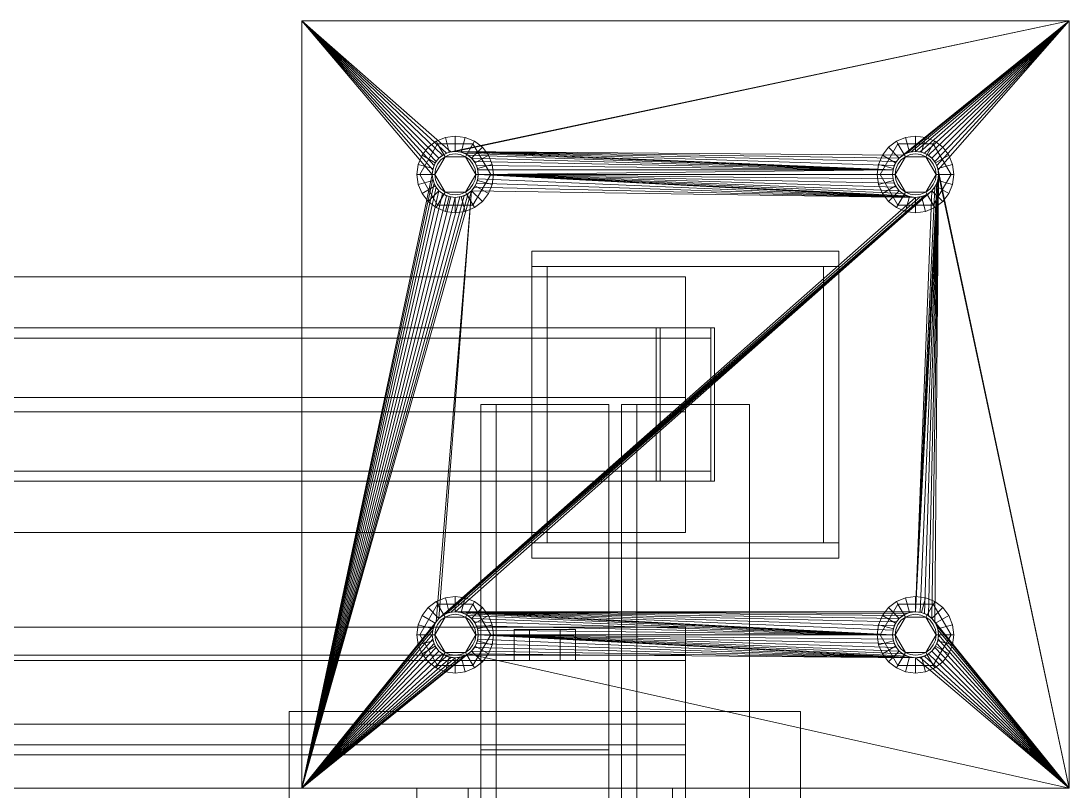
# Model space of a CAD drawing. Header units: millimetres. Extents: x -1970 to 34302, y -65268 to 6837.
# Drawn here: x 16509.7 to 16919.5, y -17401.1 to -17100 of the extents above; entities that cross this region are included whole.
import ezdxf

# ---------------------------------------------------------------- set-up
doc = ezdxf.new("R2010")
doc.units = ezdxf.units.MM
doc.layers.add('superior_mezcladora', color=7, linetype='Continuous', lineweight=0)

msp = doc.modelspace()

# ---------------------------------------------------------------- linework, layer by layer
at = {"layer": 'superior_mezcladora'}
for p, q in [((16619.529, -17400), (16619.529, -17100)), ((16619.529, -17100), (16670.529, -17160)), ((16619.529, -17100), (16670.702, -17158.244)), ((16619.529, -17100), (16671.214, -17156.556)), ((16619.529, -17100), (16672.045, -17155)), ((16619.529, -17100), (16673.165, -17153.636)), ((16619.529, -17100), (16674.528, -17152.517)), ((16619.529, -17100), (16676.084, -17151.685)), ((16619.529, -17100), (16677.773, -17151.173)), ((16619.529, -17100), (16919.529, -17100)), ((16919.529, -17100), (16677.773, -17151.173)), ((16919.529, -17100), (16679.529, -17151)), ((16919.529, -17100), (16854.528, -17152.517)), ((16919.529, -17100), (16856.084, -17151.685)), ((16919.529, -17100), (16857.773, -17151.173)), ((16919.529, -17100), (16859.529, -17151)), ((16919.529, -17100), (16861.284, -17151.173)), ((16919.529, -17100), (16862.973, -17151.685)), ((16919.529, -17100), (16864.529, -17152.517)), ((16919.529, -17100), (16865.893, -17153.636)), ((16919.529, -17100), (16867.012, -17155)), ((16919.529, -17100), (16867.843, -17156.556)), ((16919.529, -17100), (16868.356, -17158.244)), ((16919.529, -17100), (16919.529, -17400)), ((16675.646, -17145.511), (16672.029, -17147.01)), ((16679.529, -17145), (16675.646, -17145.511)), ((16677.199, -17151.307), (16675.646, -17145.511)), ((16683.411, -17145.511), (16679.529, -17145)), ((16679.529, -17151), (16679.529, -17145)), ((16681.858, -17151.307), (16683.411, -17145.511)), ((16687.029, -17147.01), (16683.411, -17145.511)), ((16855.646, -17145.511), (16852.029, -17147.01)), ((16859.529, -17145), (16855.646, -17145.511)), ((16857.199, -17151.307), (16855.646, -17145.511)), ((16863.411, -17145.511), (16859.529, -17145)), ((16859.529, -17151), (16859.529, -17145)), ((16861.858, -17151.307), (16863.411, -17145.511)), ((16867.029, -17147.01), (16863.411, -17145.511)), ((16672.604, -17148.006), (16665.679, -17160)), ((16668.922, -17149.393), (16666.538, -17152.5)), ((16672.029, -17147.01), (16668.922, -17149.393)), ((16673.165, -17153.636), (16668.922, -17149.393)), ((16675.029, -17152.206), (16672.029, -17147.01)), ((16686.454, -17148.006), (16672.604, -17148.006)), ((16675.529, -17153.072), (16672.604, -17148.006)), ((16677.199, -17151.307), (16679.529, -17151)), ((16679.529, -17151), (16677.773, -17151.173)), ((16681.284, -17151.173), (16679.529, -17151)), ((16679.529, -17151), (16850.702, -17158.244)), ((16679.529, -17151), (16851.214, -17156.556)), ((16679.529, -17151), (16852.045, -17155)), ((16679.529, -17151), (16853.165, -17153.636)), ((16679.529, -17151), (16854.528, -17152.517)), ((16679.529, -17151), (16681.858, -17151.307)), ((16683.529, -17153.072), (16686.454, -17148.006)), ((16684.029, -17152.206), (16687.029, -17147.01)), ((16685.893, -17153.636), (16690.135, -17149.393)), ((16693.379, -17160), (16686.454, -17148.006)), ((16690.135, -17149.393), (16687.029, -17147.01)), ((16692.519, -17152.5), (16690.135, -17149.393)), ((16852.604, -17148.006), (16845.679, -17160)), ((16848.922, -17149.393), (16846.538, -17152.5)), ((16852.029, -17147.01), (16848.922, -17149.393)), ((16853.165, -17153.636), (16848.922, -17149.393)), ((16855.029, -17152.206), (16852.029, -17147.01)), ((16866.454, -17148.006), (16852.604, -17148.006)), ((16855.529, -17153.072), (16852.604, -17148.006)), ((16857.199, -17151.307), (16859.529, -17151)), ((16859.529, -17151), (16857.773, -17151.173)), ((16861.284, -17151.173), (16859.529, -17151)), ((16859.529, -17151), (16861.858, -17151.307)), ((16863.529, -17153.072), (16866.454, -17148.006)), ((16864.029, -17152.206), (16867.029, -17147.01)), ((16865.893, -17153.636), (16870.135, -17149.393)), ((16873.379, -17160), (16866.454, -17148.006)), ((16870.135, -17149.393), (16867.029, -17147.01)), ((16872.519, -17152.5), (16870.135, -17149.393)), ((16666.538, -17152.5), (16665.04, -17156.118)), ((16671.734, -17155.5), (16666.538, -17152.5)), ((16672.045, -17155), (16671.214, -17156.556)), ((16671.529, -17160), (16675.529, -17153.072)), ((16671.734, -17155.5), (16673.165, -17153.636)), ((16673.165, -17153.636), (16672.045, -17155)), ((16672.6, -17156), (16673.872, -17154.343)), ((16673.165, -17153.636), (16675.029, -17152.206)), ((16674.528, -17152.517), (16673.165, -17153.636)), ((16673.872, -17154.343), (16675.529, -17153.072)), ((16676.084, -17151.685), (16674.528, -17152.517)), ((16675.029, -17152.206), (16677.199, -17151.307)), ((16675.529, -17153.072), (16677.458, -17152.273)), ((16675.529, -17153.072), (16683.529, -17153.072)), ((16677.773, -17151.173), (16676.084, -17151.685)), ((16677.458, -17152.273), (16679.529, -17152)), ((16679.529, -17152), (16681.599, -17152.273)), ((16682.973, -17151.685), (16681.284, -17151.173)), ((16681.284, -17151.173), (16850.702, -17158.244)), ((16681.599, -17152.273), (16683.529, -17153.072)), ((16681.858, -17151.307), (16684.029, -17152.206)), ((16684.529, -17152.517), (16682.973, -17151.685)), ((16682.973, -17151.685), (16850.702, -17158.244)), ((16683.529, -17153.072), (16685.185, -17154.343)), ((16683.529, -17153.072), (16687.529, -17160)), ((16684.029, -17152.206), (16685.893, -17153.636)), ((16685.893, -17153.636), (16684.529, -17152.517)), ((16684.529, -17152.517), (16850.702, -17158.244)), ((16685.185, -17154.343), (16686.457, -17156)), ((16687.012, -17155), (16685.893, -17153.636)), ((16685.893, -17153.636), (16850.702, -17158.244)), ((16685.893, -17153.636), (16687.323, -17155.5)), ((16687.843, -17156.556), (16687.012, -17155)), ((16687.012, -17155), (16850.702, -17158.244)), ((16687.323, -17155.5), (16692.519, -17152.5)), ((16694.017, -17156.118), (16692.519, -17152.5)), ((16846.538, -17152.5), (16845.04, -17156.118)), ((16851.734, -17155.5), (16846.538, -17152.5)), ((16852.045, -17155), (16851.214, -17156.556)), ((16851.529, -17160), (16855.529, -17153.072)), ((16851.734, -17155.5), (16853.165, -17153.636)), ((16853.165, -17153.636), (16852.045, -17155)), ((16852.6, -17156), (16853.872, -17154.343)), ((16853.165, -17153.636), (16855.029, -17152.206)), ((16854.528, -17152.517), (16853.165, -17153.636)), ((16853.872, -17154.343), (16855.529, -17153.072)), ((16856.084, -17151.685), (16854.528, -17152.517)), ((16855.029, -17152.206), (16857.199, -17151.307)), ((16855.529, -17153.072), (16857.458, -17152.273)), ((16855.529, -17153.072), (16863.529, -17153.072)), ((16857.773, -17151.173), (16856.084, -17151.685)), ((16857.458, -17152.273), (16859.529, -17152)), ((16859.529, -17152), (16861.599, -17152.273)), ((16862.973, -17151.685), (16861.284, -17151.173)), ((16861.599, -17152.273), (16863.529, -17153.072)), ((16861.858, -17151.307), (16864.029, -17152.206)), ((16864.529, -17152.517), (16862.973, -17151.685)), ((16863.529, -17153.072), (16865.185, -17154.343)), ((16863.529, -17153.072), (16867.529, -17160)), ((16864.029, -17152.206), (16865.893, -17153.636)), ((16865.893, -17153.636), (16864.529, -17152.517)), ((16865.185, -17154.343), (16866.457, -17156)), ((16867.012, -17155), (16865.893, -17153.636)), ((16865.893, -17153.636), (16867.323, -17155.5)), ((16867.843, -17156.556), (16867.012, -17155)), ((16867.323, -17155.5), (16872.519, -17152.5)), ((16874.017, -17156.118), (16872.519, -17152.5)), ((16665.04, -17156.118), (16664.529, -17160)), ((16670.835, -17157.671), (16665.04, -17156.118)), ((16670.529, -17160), (16670.835, -17157.671)), ((16670.702, -17158.244), (16670.529, -17160)), ((16671.214, -17156.556), (16670.702, -17158.244)), ((16670.835, -17157.671), (16671.734, -17155.5)), ((16671.529, -17160), (16671.801, -17157.929)), ((16671.801, -17157.929), (16672.6, -17156)), ((16686.457, -17156), (16687.256, -17157.929)), ((16687.256, -17157.929), (16687.529, -17160)), ((16687.323, -17155.5), (16688.222, -17157.671)), ((16688.356, -17158.244), (16687.843, -17156.556)), ((16687.843, -17156.556), (16850.702, -17158.244)), ((16688.222, -17157.671), (16694.017, -17156.118)), ((16688.222, -17157.671), (16688.529, -17160)), ((16688.529, -17160), (16688.356, -17158.244)), ((16688.356, -17158.244), (16850.702, -17158.244)), ((16688.529, -17160), (16850.702, -17158.244)), ((16694.529, -17160), (16694.017, -17156.118)), ((16845.04, -17156.118), (16844.529, -17160)), ((16850.835, -17157.671), (16845.04, -17156.118)), ((16850.529, -17160), (16850.835, -17157.671)), ((16850.702, -17158.244), (16850.529, -17160)), ((16851.214, -17156.556), (16850.702, -17158.244)), ((16850.835, -17157.671), (16851.734, -17155.5)), ((16851.529, -17160), (16851.801, -17157.929)), ((16851.801, -17157.929), (16852.6, -17156)), ((16866.457, -17156), (16867.256, -17157.929)), ((16867.256, -17157.929), (16867.529, -17160)), ((16867.323, -17155.5), (16868.222, -17157.671)), ((16868.356, -17158.244), (16867.843, -17156.556)), ((16868.222, -17157.671), (16874.017, -17156.118)), ((16868.222, -17157.671), (16868.529, -17160)), ((16919.529, -17400), (16868.356, -17158.244)), ((16868.529, -17160), (16868.356, -17158.244)), ((16874.529, -17160), (16874.017, -17156.118)), ((16619.529, -17400), (16670.529, -17160)), ((16670.702, -17161.756), (16619.529, -17400)), ((16670.529, -17160), (16664.529, -17160)), ((16664.529, -17160), (16665.04, -17163.882)), ((16670.835, -17162.329), (16665.04, -17163.882)), ((16671.529, -17160), (16665.679, -17160)), ((16665.679, -17160), (16672.604, -17171.994)), ((16670.529, -17160), (16670.702, -17161.756)), ((16670.835, -17162.329), (16670.529, -17160)), ((16670.702, -17161.756), (16671.214, -17163.444)), ((16671.734, -17164.5), (16670.835, -17162.329)), ((16671.801, -17162.071), (16671.529, -17160)), ((16675.529, -17166.928), (16671.529, -17160)), ((16672.6, -17164), (16671.801, -17162.071)), ((16687.529, -17160), (16683.529, -17166.928)), ((16686.454, -17171.994), (16693.379, -17160)), ((16687.256, -17162.071), (16686.457, -17164)), ((16687.529, -17160), (16687.256, -17162.071)), ((16688.222, -17162.329), (16687.323, -17164.5)), ((16693.379, -17160), (16687.529, -17160)), ((16687.843, -17163.444), (16688.356, -17161.756)), ((16688.529, -17160), (16688.222, -17162.329)), ((16688.222, -17162.329), (16694.017, -17163.882)), ((16688.356, -17161.756), (16688.529, -17160)), ((16859.529, -17169), (16688.356, -17161.756)), ((16850.529, -17160), (16688.529, -17160)), ((16850.702, -17161.756), (16688.529, -17160)), ((16851.214, -17163.444), (16688.529, -17160)), ((16852.045, -17165), (16688.529, -17160)), ((16853.165, -17166.364), (16688.529, -17160)), ((16854.528, -17167.483), (16688.529, -17160)), ((16856.084, -17168.315), (16688.529, -17160)), ((16857.773, -17168.827), (16688.529, -17160)), ((16859.529, -17169), (16688.529, -17160)), ((16694.529, -17160), (16688.529, -17160)), ((16694.017, -17163.882), (16694.529, -17160)), ((16850.529, -17160), (16844.529, -17160)), ((16844.529, -17160), (16845.04, -17163.882)), ((16850.835, -17162.329), (16845.04, -17163.882)), ((16851.529, -17160), (16845.679, -17160)), ((16845.679, -17160), (16852.604, -17171.994)), ((16850.529, -17160), (16850.702, -17161.756)), ((16850.835, -17162.329), (16850.529, -17160)), ((16850.702, -17161.756), (16851.214, -17163.444)), ((16851.734, -17164.5), (16850.835, -17162.329)), ((16851.801, -17162.071), (16851.529, -17160)), ((16855.529, -17166.928), (16851.529, -17160)), ((16852.6, -17164), (16851.801, -17162.071)), ((16868.529, -17160), (16859.529, -17331)), ((16868.356, -17161.756), (16859.529, -17331)), ((16868.529, -17160), (16861.284, -17331.173)), ((16862.973, -17331.685), (16868.529, -17160)), ((16867.529, -17160), (16863.529, -17166.928)), ((16864.529, -17332.517), (16868.529, -17160)), ((16865.893, -17333.636), (16868.529, -17160)), ((16866.454, -17171.994), (16873.379, -17160)), ((16867.256, -17162.071), (16866.457, -17164)), ((16867.012, -17335), (16868.529, -17160)), ((16867.529, -17160), (16867.256, -17162.071)), ((16868.222, -17162.329), (16867.323, -17164.5)), ((16873.379, -17160), (16867.529, -17160)), ((16867.843, -17163.444), (16868.356, -17161.756)), ((16868.529, -17160), (16868.222, -17162.329)), ((16868.222, -17162.329), (16874.017, -17163.882)), ((16868.356, -17161.756), (16868.529, -17160)), ((16919.529, -17400), (16868.529, -17160)), ((16874.529, -17160), (16868.529, -17160)), ((16874.017, -17163.882), (16874.529, -17160)), ((16671.214, -17163.444), (16619.529, -17400)), ((16672.045, -17165), (16619.529, -17400)), ((16673.165, -17166.364), (16619.529, -17400)), ((16685.893, -17166.364), (16619.529, -17400)), ((16665.04, -17163.882), (16666.538, -17167.5)), ((16671.734, -17164.5), (16666.538, -17167.5)), ((16673.165, -17166.364), (16668.922, -17170.607)), ((16671.214, -17163.444), (16672.045, -17165)), ((16673.165, -17166.364), (16671.734, -17164.5)), ((16672.045, -17165), (16673.165, -17166.364)), ((16685.893, -17166.364), (16672.045, -17335)), ((16673.872, -17165.657), (16672.6, -17164)), ((16675.529, -17166.928), (16672.604, -17171.994)), ((16673.165, -17166.364), (16674.528, -17167.483)), ((16685.893, -17166.364), (16673.165, -17333.636)), ((16865.893, -17166.364), (16673.165, -17333.636)), ((16675.029, -17167.794), (16673.165, -17166.364)), ((16675.529, -17166.928), (16673.872, -17165.657)), ((16865.893, -17166.364), (16674.528, -17332.517)), ((16677.458, -17167.727), (16675.529, -17166.928)), ((16683.529, -17166.928), (16675.529, -17166.928)), ((16865.893, -17166.364), (16676.084, -17331.685)), ((16865.893, -17166.364), (16677.773, -17331.173)), ((16865.893, -17166.364), (16679.529, -17331)), ((16683.529, -17166.928), (16681.599, -17167.727)), ((16685.185, -17165.657), (16683.529, -17166.928)), ((16683.529, -17166.928), (16686.454, -17171.994)), ((16685.893, -17166.364), (16684.029, -17167.794)), ((16684.529, -17167.483), (16685.893, -17166.364)), ((16686.457, -17164), (16685.185, -17165.657)), ((16687.323, -17164.5), (16685.893, -17166.364)), ((16685.893, -17166.364), (16687.012, -17165)), ((16859.529, -17169), (16685.893, -17166.364)), ((16685.893, -17166.364), (16690.135, -17170.607)), ((16687.012, -17165), (16687.843, -17163.444)), ((16859.529, -17169), (16687.012, -17165)), ((16687.323, -17164.5), (16692.519, -17167.5)), ((16859.529, -17169), (16687.843, -17163.444)), ((16692.519, -17167.5), (16694.017, -17163.882)), ((16845.04, -17163.882), (16846.538, -17167.5)), ((16851.734, -17164.5), (16846.538, -17167.5)), ((16853.165, -17166.364), (16848.922, -17170.607)), ((16851.214, -17163.444), (16852.045, -17165)), ((16853.165, -17166.364), (16851.734, -17164.5)), ((16852.045, -17165), (16853.165, -17166.364)), ((16853.872, -17165.657), (16852.6, -17164)), ((16855.529, -17166.928), (16852.604, -17171.994)), ((16853.165, -17166.364), (16854.528, -17167.483)), ((16855.029, -17167.794), (16853.165, -17166.364)), ((16855.529, -17166.928), (16853.872, -17165.657)), ((16857.458, -17167.727), (16855.529, -17166.928)), ((16863.529, -17166.928), (16855.529, -17166.928)), ((16867.843, -17163.444), (16859.529, -17331)), ((16867.012, -17165), (16859.529, -17331)), ((16865.893, -17166.364), (16859.529, -17331)), ((16863.529, -17166.928), (16861.599, -17167.727)), ((16865.185, -17165.657), (16863.529, -17166.928)), ((16863.529, -17166.928), (16866.454, -17171.994)), ((16865.893, -17166.364), (16864.029, -17167.794)), ((16864.529, -17167.483), (16865.893, -17166.364)), ((16866.457, -17164), (16865.185, -17165.657)), ((16867.323, -17164.5), (16865.893, -17166.364)), ((16865.893, -17166.364), (16867.012, -17165)), ((16865.893, -17166.364), (16870.135, -17170.607)), ((16867.012, -17165), (16867.843, -17163.444)), ((16867.323, -17164.5), (16872.519, -17167.5)), ((16872.519, -17167.5), (16874.017, -17163.882)), ((16674.528, -17167.483), (16619.529, -17400)), ((16684.529, -17167.483), (16619.529, -17400)), ((16676.084, -17168.315), (16619.529, -17400)), ((16682.973, -17168.315), (16619.529, -17400)), ((16677.773, -17168.827), (16619.529, -17400)), ((16681.284, -17168.827), (16619.529, -17400)), ((16679.529, -17169), (16619.529, -17400)), ((16666.538, -17167.5), (16668.922, -17170.607)), ((16668.922, -17170.607), (16672.029, -17172.99)), ((16675.029, -17167.794), (16672.029, -17172.99)), ((16864.529, -17167.483), (16673.165, -17333.636)), ((16862.973, -17168.315), (16673.165, -17333.636)), ((16861.284, -17168.827), (16673.165, -17333.636)), ((16859.529, -17169), (16673.165, -17333.636)), ((16674.528, -17167.483), (16676.084, -17168.315)), ((16677.199, -17168.693), (16675.029, -17167.794)), ((16677.199, -17168.693), (16675.646, -17174.489)), ((16676.084, -17168.315), (16677.773, -17168.827)), ((16679.529, -17169), (16677.199, -17168.693)), ((16679.529, -17168), (16677.458, -17167.727)), ((16677.773, -17168.827), (16679.529, -17169)), ((16681.599, -17167.727), (16679.529, -17168)), ((16681.858, -17168.693), (16679.529, -17169)), ((16679.529, -17169), (16681.284, -17168.827)), ((16679.529, -17169), (16679.529, -17175)), ((16681.284, -17168.827), (16682.973, -17168.315)), ((16684.029, -17167.794), (16681.858, -17168.693)), ((16681.858, -17168.693), (16683.411, -17174.489)), ((16682.973, -17168.315), (16684.529, -17167.483)), ((16684.029, -17167.794), (16687.029, -17172.99)), ((16687.029, -17172.99), (16690.135, -17170.607)), ((16690.135, -17170.607), (16692.519, -17167.5)), ((16846.538, -17167.5), (16848.922, -17170.607)), ((16848.922, -17170.607), (16852.029, -17172.99)), ((16855.029, -17167.794), (16852.029, -17172.99)), ((16854.528, -17167.483), (16856.084, -17168.315)), ((16857.199, -17168.693), (16855.029, -17167.794)), ((16857.199, -17168.693), (16855.646, -17174.489)), ((16856.084, -17168.315), (16857.773, -17168.827)), ((16859.529, -17169), (16857.199, -17168.693)), ((16859.529, -17168), (16857.458, -17167.727)), ((16857.773, -17168.827), (16859.529, -17169)), ((16861.599, -17167.727), (16859.529, -17168)), ((16861.858, -17168.693), (16859.529, -17169)), ((16859.529, -17169), (16861.284, -17168.827)), ((16859.529, -17169), (16859.529, -17175)), ((16861.284, -17168.827), (16862.973, -17168.315)), ((16864.029, -17167.794), (16861.858, -17168.693)), ((16861.858, -17168.693), (16863.411, -17174.489)), ((16862.973, -17168.315), (16864.529, -17167.483)), ((16864.029, -17167.794), (16867.029, -17172.99)), ((16867.029, -17172.99), (16870.135, -17170.607)), ((16870.135, -17170.607), (16872.519, -17167.5)), ((16672.029, -17172.99), (16675.646, -17174.489)), ((16672.604, -17171.994), (16686.454, -17171.994)), ((16675.646, -17174.489), (16679.529, -17175)), ((16679.529, -17175), (16683.411, -17174.489)), ((16683.411, -17174.489), (16687.029, -17172.99)), ((16852.029, -17172.99), (16855.646, -17174.489)), ((16852.604, -17171.994), (16866.454, -17171.994)), ((16855.646, -17174.489), (16859.529, -17175)), ((16859.529, -17175), (16863.411, -17174.489)), ((16863.411, -17174.489), (16867.029, -17172.99)), ((16709.529, -17196), (16709.529, -17190)), ((16709.529, -17190), (16829.529, -17190)), ((16829.529, -17190), (16829.529, -17196)), ((16829.529, -17196), (16709.529, -17196)), ((16709.529, -17304), (16709.529, -17196)), ((16709.529, -17196), (16715.529, -17196)), ((16715.529, -17196), (16715.529, -17304)), ((16823.529, -17304), (16823.529, -17196)), ((16823.529, -17196), (16829.529, -17196)), ((16829.529, -17196), (16829.529, -17304)), ((10569.529, -17200), (16769.529, -17200)), ((16769.529, -17200), (16769.529, -17300)), ((16758.117, -17220), (14691.451, -17220)), ((14692.972, -17220), (16759.639, -17220)), ((16779.418, -17220), (14712.752, -17220)), ((14714.273, -17220), (16780.94, -17220)), ((16758.117, -17280), (16758.117, -17220)), ((16758.117, -17220), (16759.639, -17220)), ((16759.639, -17220), (16759.639, -17280)), ((16759.639, -17224), (16759.639, -17220)), ((16759.639, -17220), (16779.418, -17220)), ((16779.418, -17280), (16779.418, -17220)), ((16779.418, -17220), (16780.94, -17220)), ((16779.418, -17220), (16779.418, -17224)), ((16780.94, -17220), (16780.94, -17280)), ((14692.972, -17224), (16759.639, -17224)), ((16779.418, -17224), (14712.752, -17224)), ((16779.418, -17224), (16759.639, -17224)), ((10569.529, -17247.2), (16769.529, -17247.2)), ((16769.529, -17247.2), (16769.529, -17252.8)), ((16769.529, -17252.8), (10569.529, -17252.8)), ((16739.529, -17250), (16689.529, -17250)), ((16689.529, -17250), (16689.529, -17600)), ((16695.529, -17250), (16689.529, -17250)), ((16695.529, -17600), (16695.529, -17250)), ((16739.529, -17600), (16739.529, -17250)), ((16794.529, -17250), (16744.529, -17250)), ((16744.529, -17250), (16744.529, -17600)), ((16750.529, -17250), (16744.529, -17250)), ((16750.529, -17600), (16750.529, -17250)), ((16794.529, -17600), (16794.529, -17250)), ((16759.639, -17276), (14692.972, -17276)), ((14712.752, -17276), (16779.418, -17276)), ((16759.639, -17280), (16759.639, -17276)), ((16759.639, -17276), (16779.418, -17276)), ((16779.418, -17276), (16779.418, -17280)), ((14691.451, -17280), (16758.117, -17280)), ((16759.639, -17280), (14692.972, -17280)), ((14712.752, -17280), (16779.418, -17280)), ((16780.94, -17280), (14714.273, -17280)), ((16759.639, -17280), (16758.117, -17280)), ((16779.418, -17280), (16759.639, -17280)), ((16780.94, -17280), (16779.418, -17280)), ((16769.529, -17300), (10569.529, -17300)), ((16709.529, -17310), (16709.529, -17304)), ((16709.529, -17304), (16829.529, -17304)), ((16715.529, -17304), (16709.529, -17304)), ((16829.529, -17304), (16823.529, -17304)), ((16829.529, -17304), (16829.529, -17310)), ((16829.529, -17310), (16709.529, -17310)), ((16672.029, -17327.01), (16668.922, -17329.393)), ((16675.646, -17325.511), (16672.029, -17327.01)), ((16675.029, -17332.206), (16672.029, -17327.01)), ((16679.529, -17325), (16675.646, -17325.511)), ((16677.199, -17331.307), (16675.646, -17325.511)), ((16683.411, -17325.511), (16679.529, -17325)), ((16679.529, -17331), (16679.529, -17325)), ((16681.858, -17331.307), (16683.411, -17325.511)), ((16687.029, -17327.01), (16683.411, -17325.511)), ((16684.029, -17332.206), (16687.029, -17327.01)), ((16690.135, -17329.393), (16687.029, -17327.01)), ((16852.029, -17327.01), (16848.922, -17329.393)), ((16855.646, -17325.511), (16852.029, -17327.01)), ((16855.029, -17332.206), (16852.029, -17327.01)), ((16859.529, -17325), (16855.646, -17325.511)), ((16857.199, -17331.307), (16855.646, -17325.511)), ((16863.411, -17325.511), (16859.529, -17325)), ((16859.529, -17331), (16859.529, -17325)), ((16861.858, -17331.307), (16863.411, -17325.511)), ((16867.029, -17327.01), (16863.411, -17325.511)), ((16864.029, -17332.206), (16867.029, -17327.01)), ((16870.135, -17329.393), (16867.029, -17327.01)), ((16672.604, -17328.006), (16665.679, -17340)), ((16668.922, -17329.393), (16666.538, -17332.5)), ((16673.165, -17333.636), (16668.922, -17329.393)), ((16686.454, -17328.006), (16672.604, -17328.006)), ((16675.529, -17333.072), (16672.604, -17328.006)), ((16675.029, -17332.206), (16677.199, -17331.307)), ((16677.773, -17331.173), (16676.084, -17331.685)), ((16677.199, -17331.307), (16679.529, -17331)), ((16679.529, -17331), (16677.773, -17331.173)), ((16681.284, -17331.173), (16679.529, -17331)), ((16679.529, -17331), (16850.529, -17340)), ((16679.529, -17331), (16850.702, -17338.244)), ((16679.529, -17331), (16851.214, -17336.556)), ((16679.529, -17331), (16852.045, -17335)), ((16679.529, -17331), (16853.165, -17333.636)), ((16679.529, -17331), (16854.528, -17332.517)), ((16679.529, -17331), (16856.084, -17331.685)), ((16679.529, -17331), (16857.773, -17331.173)), ((16679.529, -17331), (16859.529, -17331)), ((16679.529, -17331), (16681.858, -17331.307)), ((16682.973, -17331.685), (16681.284, -17331.173)), ((16681.284, -17331.173), (16850.529, -17340)), ((16681.858, -17331.307), (16684.029, -17332.206)), ((16683.529, -17333.072), (16686.454, -17328.006)), ((16685.893, -17333.636), (16690.135, -17329.393)), ((16693.379, -17340), (16686.454, -17328.006)), ((16692.519, -17332.5), (16690.135, -17329.393)), ((16852.604, -17328.006), (16845.679, -17340)), ((16848.922, -17329.393), (16846.538, -17332.5)), ((16853.165, -17333.636), (16848.922, -17329.393)), ((16866.454, -17328.006), (16852.604, -17328.006)), ((16855.529, -17333.072), (16852.604, -17328.006)), ((16855.029, -17332.206), (16857.199, -17331.307)), ((16857.773, -17331.173), (16856.084, -17331.685)), ((16857.199, -17331.307), (16859.529, -17331)), ((16859.529, -17331), (16857.773, -17331.173)), ((16861.284, -17331.173), (16859.529, -17331)), ((16859.529, -17331), (16861.858, -17331.307)), ((16862.973, -17331.685), (16861.284, -17331.173)), ((16861.858, -17331.307), (16864.029, -17332.206)), ((16863.529, -17333.072), (16866.454, -17328.006)), ((16865.893, -17333.636), (16870.135, -17329.393)), ((16873.379, -17340), (16866.454, -17328.006)), ((16872.519, -17332.5), (16870.135, -17329.393)), ((16619.529, -17400), (16672.045, -17335)), ((16666.538, -17332.5), (16665.04, -17336.118)), ((16671.734, -17335.5), (16666.538, -17332.5)), ((16672.045, -17335), (16671.214, -17336.556)), ((16671.529, -17340), (16675.529, -17333.072)), ((16671.734, -17335.5), (16673.165, -17333.636)), ((16673.165, -17333.636), (16672.045, -17335)), ((16672.6, -17336), (16673.872, -17334.343)), ((16673.165, -17333.636), (16675.029, -17332.206)), ((16674.528, -17332.517), (16673.165, -17333.636)), ((16673.872, -17334.343), (16675.529, -17333.072)), ((16676.084, -17331.685), (16674.528, -17332.517)), ((16675.529, -17333.072), (16677.458, -17332.273)), ((16675.529, -17333.072), (16683.529, -17333.072)), ((16677.458, -17332.273), (16679.529, -17332)), ((16679.529, -17332), (16681.599, -17332.273)), ((16681.599, -17332.273), (16683.529, -17333.072)), ((16684.529, -17332.517), (16682.973, -17331.685)), ((16682.973, -17331.685), (16850.529, -17340)), ((16683.529, -17333.072), (16685.185, -17334.343)), ((16683.529, -17333.072), (16687.529, -17340)), ((16684.029, -17332.206), (16685.893, -17333.636)), ((16685.893, -17333.636), (16684.529, -17332.517)), ((16684.529, -17332.517), (16850.529, -17340)), ((16685.185, -17334.343), (16686.457, -17336)), ((16687.012, -17335), (16685.893, -17333.636)), ((16685.893, -17333.636), (16850.529, -17340)), ((16685.893, -17333.636), (16687.323, -17335.5)), ((16687.843, -17336.556), (16687.012, -17335)), ((16687.012, -17335), (16850.529, -17340)), ((16687.323, -17335.5), (16692.519, -17332.5)), ((16694.017, -17336.118), (16692.519, -17332.5)), ((16846.538, -17332.5), (16845.04, -17336.118)), ((16851.734, -17335.5), (16846.538, -17332.5)), ((16852.045, -17335), (16851.214, -17336.556)), ((16851.529, -17340), (16855.529, -17333.072)), ((16851.734, -17335.5), (16853.165, -17333.636)), ((16853.165, -17333.636), (16852.045, -17335)), ((16852.6, -17336), (16853.872, -17334.343)), ((16853.165, -17333.636), (16855.029, -17332.206)), ((16854.528, -17332.517), (16853.165, -17333.636)), ((16853.872, -17334.343), (16855.529, -17333.072)), ((16856.084, -17331.685), (16854.528, -17332.517)), ((16855.529, -17333.072), (16857.458, -17332.273)), ((16855.529, -17333.072), (16863.529, -17333.072)), ((16857.458, -17332.273), (16859.529, -17332)), ((16859.529, -17332), (16861.599, -17332.273)), ((16861.599, -17332.273), (16863.529, -17333.072)), ((16864.529, -17332.517), (16862.973, -17331.685)), ((16863.529, -17333.072), (16865.185, -17334.343)), ((16863.529, -17333.072), (16867.529, -17340)), ((16864.029, -17332.206), (16865.893, -17333.636)), ((16865.893, -17333.636), (16864.529, -17332.517)), ((16865.185, -17334.343), (16866.457, -17336)), ((16867.012, -17335), (16865.893, -17333.636)), ((16865.893, -17333.636), (16867.323, -17335.5)), ((16867.843, -17336.556), (16867.012, -17335)), ((16867.012, -17335), (16919.529, -17400)), ((16867.323, -17335.5), (16872.519, -17332.5)), ((16874.017, -17336.118), (16872.519, -17332.5)), ((10569.529, -17337), (16769.529, -17337)), ((16619.529, -17400), (16671.214, -17336.556)), ((16619.529, -17400), (16670.702, -17338.244)), ((16665.04, -17336.118), (16664.529, -17340)), ((16670.835, -17337.671), (16665.04, -17336.118)), ((16670.529, -17340), (16670.835, -17337.671)), ((16670.702, -17338.244), (16670.529, -17340)), ((16671.214, -17336.556), (16670.702, -17338.244)), ((16670.835, -17337.671), (16671.734, -17335.5)), ((16671.529, -17340), (16671.801, -17337.929)), ((16671.801, -17337.929), (16672.6, -17336)), ((16686.457, -17336), (16687.256, -17337.929)), ((16687.256, -17337.929), (16687.529, -17340)), ((16687.323, -17335.5), (16688.222, -17337.671)), ((16688.356, -17338.244), (16687.843, -17336.556)), ((16687.843, -17336.556), (16850.529, -17340)), ((16688.222, -17337.671), (16694.017, -17336.118)), ((16688.222, -17337.671), (16688.529, -17340)), ((16688.529, -17340), (16688.356, -17338.244)), ((16688.356, -17338.244), (16850.529, -17340)), ((16694.529, -17340), (16694.017, -17336.118)), ((16708.529, -17338), (16702.529, -17338)), ((16702.529, -17350), (16702.529, -17338)), ((16720.529, -17338), (16708.529, -17338)), ((16708.529, -17350), (16708.529, -17338)), ((16726.529, -17338), (16720.529, -17338)), ((16720.529, -17350), (16720.529, -17338)), ((16726.529, -17338), (16726.529, -17350)), ((16769.529, -17337), (16769.529, -17387)), ((16845.04, -17336.118), (16844.529, -17340)), ((16850.835, -17337.671), (16845.04, -17336.118)), ((16850.529, -17340), (16850.835, -17337.671)), ((16850.702, -17338.244), (16850.529, -17340)), ((16851.214, -17336.556), (16850.702, -17338.244)), ((16850.835, -17337.671), (16851.734, -17335.5)), ((16851.529, -17340), (16851.801, -17337.929)), ((16851.801, -17337.929), (16852.6, -17336)), ((16866.457, -17336), (16867.256, -17337.929)), ((16867.256, -17337.929), (16867.529, -17340)), ((16867.323, -17335.5), (16868.222, -17337.671)), ((16868.356, -17338.244), (16867.843, -17336.556)), ((16867.843, -17336.556), (16919.529, -17400)), ((16868.222, -17337.671), (16874.017, -17336.118)), ((16868.222, -17337.671), (16868.529, -17340)), ((16868.529, -17340), (16868.356, -17338.244)), ((16868.356, -17338.244), (16919.529, -17400)), ((16874.529, -17340), (16874.017, -17336.118)), ((16670.529, -17340), (16619.529, -17400)), ((16670.702, -17341.756), (16619.529, -17400)), ((16671.214, -17343.444), (16619.529, -17400)), ((16670.529, -17340), (16664.529, -17340)), ((16664.529, -17340), (16665.04, -17343.882)), ((16670.835, -17342.329), (16665.04, -17343.882)), ((16671.529, -17340), (16665.679, -17340)), ((16665.679, -17340), (16672.604, -17351.994)), ((16670.529, -17340), (16670.702, -17341.756)), ((16670.835, -17342.329), (16670.529, -17340)), ((16670.702, -17341.756), (16671.214, -17343.444)), ((16671.734, -17344.5), (16670.835, -17342.329)), ((16671.214, -17343.444), (16672.045, -17345)), ((16671.801, -17342.071), (16671.529, -17340)), ((16675.529, -17346.928), (16671.529, -17340)), ((16672.6, -17344), (16671.801, -17342.071)), ((16687.529, -17340), (16683.529, -17346.928)), ((16686.454, -17351.994), (16693.379, -17340)), ((16687.256, -17342.071), (16686.457, -17344)), ((16687.012, -17345), (16687.843, -17343.444)), ((16687.529, -17340), (16687.256, -17342.071)), ((16688.222, -17342.329), (16687.323, -17344.5)), ((16693.379, -17340), (16687.529, -17340)), ((16687.843, -17343.444), (16688.356, -17341.756)), ((16859.529, -17349), (16687.843, -17343.444)), ((16688.529, -17340), (16688.222, -17342.329)), ((16688.222, -17342.329), (16694.017, -17343.882)), ((16688.356, -17341.756), (16688.529, -17340)), ((16859.529, -17349), (16688.356, -17341.756)), ((16850.529, -17340), (16688.529, -17340)), ((16850.702, -17341.756), (16688.529, -17340)), ((16851.214, -17343.444), (16688.529, -17340)), ((16852.045, -17345), (16688.529, -17340)), ((16853.165, -17346.364), (16688.529, -17340)), ((16854.528, -17347.483), (16688.529, -17340)), ((16856.084, -17348.315), (16688.529, -17340)), ((16857.773, -17348.827), (16688.529, -17340)), ((16859.529, -17349), (16688.529, -17340)), ((16694.529, -17340), (16688.529, -17340)), ((16694.017, -17343.882), (16694.529, -17340)), ((16850.529, -17340), (16844.529, -17340)), ((16844.529, -17340), (16845.04, -17343.882)), ((16850.835, -17342.329), (16845.04, -17343.882)), ((16851.529, -17340), (16845.679, -17340)), ((16845.679, -17340), (16852.604, -17351.994)), ((16850.529, -17340), (16850.702, -17341.756)), ((16850.835, -17342.329), (16850.529, -17340)), ((16850.702, -17341.756), (16851.214, -17343.444)), ((16851.734, -17344.5), (16850.835, -17342.329)), ((16851.214, -17343.444), (16852.045, -17345)), ((16851.801, -17342.071), (16851.529, -17340)), ((16855.529, -17346.928), (16851.529, -17340)), ((16852.6, -17344), (16851.801, -17342.071)), ((16867.529, -17340), (16863.529, -17346.928)), ((16866.454, -17351.994), (16873.379, -17340)), ((16867.256, -17342.071), (16866.457, -17344)), ((16867.012, -17345), (16867.843, -17343.444)), ((16867.529, -17340), (16867.256, -17342.071)), ((16868.222, -17342.329), (16867.323, -17344.5)), ((16873.379, -17340), (16867.529, -17340)), ((16867.843, -17343.444), (16868.356, -17341.756)), ((16867.843, -17343.444), (16919.529, -17400)), ((16868.529, -17340), (16868.222, -17342.329)), ((16868.222, -17342.329), (16874.017, -17343.882)), ((16868.356, -17341.756), (16868.529, -17340)), ((16868.356, -17341.756), (16919.529, -17400)), ((16868.529, -17340), (16919.529, -17400)), ((16874.529, -17340), (16868.529, -17340)), ((16874.017, -17343.882), (16874.529, -17340)), ((16672.045, -17345), (16619.529, -17400)), ((16673.165, -17346.364), (16619.529, -17400)), ((16674.528, -17347.483), (16619.529, -17400)), ((16684.529, -17347.483), (16619.529, -17400)), ((16665.04, -17343.882), (16666.538, -17347.5)), ((16671.734, -17344.5), (16666.538, -17347.5)), ((16666.538, -17347.5), (16668.922, -17350.607)), ((16673.165, -17346.364), (16668.922, -17350.607)), ((16673.165, -17346.364), (16671.734, -17344.5)), ((16672.045, -17345), (16673.165, -17346.364)), ((16673.872, -17345.657), (16672.6, -17344)), ((16675.529, -17346.928), (16672.604, -17351.994)), ((16673.165, -17346.364), (16674.528, -17347.483)), ((16675.029, -17347.794), (16673.165, -17346.364)), ((16675.529, -17346.928), (16673.872, -17345.657)), ((16674.528, -17347.483), (16676.084, -17348.315)), ((16677.458, -17347.727), (16675.529, -17346.928)), ((16683.529, -17346.928), (16675.529, -17346.928)), ((16679.529, -17348), (16677.458, -17347.727)), ((16681.599, -17347.727), (16679.529, -17348)), ((16683.529, -17346.928), (16681.599, -17347.727)), ((16682.973, -17348.315), (16684.529, -17347.483)), ((16685.185, -17345.657), (16683.529, -17346.928)), ((16683.529, -17346.928), (16686.454, -17351.994)), ((16685.893, -17346.364), (16684.029, -17347.794)), ((16684.529, -17347.483), (16685.893, -17346.364)), ((16684.529, -17347.483), (16919.529, -17400)), ((16859.529, -17349), (16684.529, -17347.483)), ((16686.457, -17344), (16685.185, -17345.657)), ((16687.323, -17344.5), (16685.893, -17346.364)), ((16685.893, -17346.364), (16687.012, -17345)), ((16859.529, -17349), (16685.893, -17346.364)), ((16685.893, -17346.364), (16690.135, -17350.607)), ((16859.529, -17349), (16687.012, -17345)), ((16687.323, -17344.5), (16692.519, -17347.5)), ((16690.135, -17350.607), (16692.519, -17347.5)), ((16692.519, -17347.5), (16694.017, -17343.882)), ((16845.04, -17343.882), (16846.538, -17347.5)), ((16851.734, -17344.5), (16846.538, -17347.5)), ((16846.538, -17347.5), (16848.922, -17350.607)), ((16853.165, -17346.364), (16848.922, -17350.607)), ((16853.165, -17346.364), (16851.734, -17344.5)), ((16852.045, -17345), (16853.165, -17346.364)), ((16853.872, -17345.657), (16852.6, -17344)), ((16855.529, -17346.928), (16852.604, -17351.994)), ((16853.165, -17346.364), (16854.528, -17347.483)), ((16855.029, -17347.794), (16853.165, -17346.364)), ((16855.529, -17346.928), (16853.872, -17345.657)), ((16854.528, -17347.483), (16856.084, -17348.315)), ((16857.458, -17347.727), (16855.529, -17346.928)), ((16863.529, -17346.928), (16855.529, -17346.928)), ((16859.529, -17348), (16857.458, -17347.727)), ((16861.599, -17347.727), (16859.529, -17348)), ((16863.529, -17346.928), (16861.599, -17347.727)), ((16862.973, -17348.315), (16864.529, -17347.483)), ((16865.185, -17345.657), (16863.529, -17346.928)), ((16863.529, -17346.928), (16866.454, -17351.994)), ((16865.893, -17346.364), (16864.029, -17347.794)), ((16864.529, -17347.483), (16865.893, -17346.364)), ((16864.529, -17347.483), (16919.529, -17400)), ((16866.457, -17344), (16865.185, -17345.657)), ((16867.323, -17344.5), (16865.893, -17346.364)), ((16865.893, -17346.364), (16867.012, -17345)), ((16865.893, -17346.364), (16919.529, -17400)), ((16865.893, -17346.364), (16870.135, -17350.607)), ((16867.012, -17345), (16919.529, -17400)), ((16867.323, -17344.5), (16872.519, -17347.5)), ((16870.135, -17350.607), (16872.519, -17347.5)), ((16872.519, -17347.5), (16874.017, -17343.882)), ((10569.529, -17348), (16769.529, -17348)), ((10569.529, -17350), (16769.529, -17350)), ((16676.084, -17348.315), (16619.529, -17400)), ((16682.973, -17348.315), (16619.529, -17400)), ((16677.773, -17348.827), (16619.529, -17400)), ((16681.284, -17348.827), (16619.529, -17400)), ((16679.529, -17349), (16619.529, -17400)), ((16668.922, -17350.607), (16672.029, -17352.99)), ((16675.029, -17347.794), (16672.029, -17352.99)), ((16677.199, -17348.693), (16675.029, -17347.794)), ((16677.199, -17348.693), (16675.646, -17354.489)), ((16676.084, -17348.315), (16677.773, -17348.827)), ((16679.529, -17349), (16677.199, -17348.693)), ((16677.773, -17348.827), (16679.529, -17349)), ((16681.858, -17348.693), (16679.529, -17349)), ((16679.529, -17349), (16681.284, -17348.827)), ((16679.529, -17349), (16679.529, -17355)), ((16681.284, -17348.827), (16682.973, -17348.315)), ((16684.029, -17347.794), (16681.858, -17348.693)), ((16681.858, -17348.693), (16683.411, -17354.489)), ((16684.029, -17347.794), (16687.029, -17352.99)), ((16687.029, -17352.99), (16690.135, -17350.607)), ((16689.529, -17385), (16689.529, -17350)), ((16689.529, -17350), (16739.529, -17350)), ((16708.529, -17350), (16702.529, -17350)), ((16720.529, -17350), (16708.529, -17350)), ((16720.529, -17350), (16726.529, -17350)), ((16739.529, -17350), (16739.529, -17385)), ((16744.529, -18650), (16744.529, -17350)), ((16744.529, -17350), (16769.529, -17350)), ((16769.529, -17348), (16769.529, -17383)), ((16769.529, -17350), (16769.529, -17375)), ((16769.529, -17350), (16769.529, -18650)), ((16848.922, -17350.607), (16852.029, -17352.99)), ((16855.029, -17347.794), (16852.029, -17352.99)), ((16857.199, -17348.693), (16855.029, -17347.794)), ((16857.199, -17348.693), (16855.646, -17354.489)), ((16856.084, -17348.315), (16857.773, -17348.827)), ((16859.529, -17349), (16857.199, -17348.693)), ((16857.773, -17348.827), (16859.529, -17349)), ((16861.858, -17348.693), (16859.529, -17349)), ((16859.529, -17349), (16861.284, -17348.827)), ((16859.529, -17349), (16919.529, -17400)), ((16859.529, -17349), (16859.529, -17355)), ((16861.284, -17348.827), (16862.973, -17348.315)), ((16861.284, -17348.827), (16919.529, -17400)), ((16864.029, -17347.794), (16861.858, -17348.693)), ((16861.858, -17348.693), (16863.411, -17354.489)), ((16862.973, -17348.315), (16919.529, -17400)), ((16864.029, -17347.794), (16867.029, -17352.99)), ((16867.029, -17352.99), (16870.135, -17350.607)), ((16672.029, -17352.99), (16675.646, -17354.489)), ((16672.604, -17351.994), (16686.454, -17351.994)), ((16675.646, -17354.489), (16679.529, -17355)), ((16679.529, -17355), (16683.411, -17354.489)), ((16683.411, -17354.489), (16687.029, -17352.99)), ((16852.029, -17352.99), (16855.646, -17354.489)), ((16852.604, -17351.994), (16866.454, -17351.994)), ((16855.646, -17354.489), (16859.529, -17355)), ((16859.529, -17355), (16863.411, -17354.489)), ((16863.411, -17354.489), (16867.029, -17352.99)), ((16614.529, -17530), (16614.529, -17370)), ((16614.529, -17370), (16814.529, -17370)), ((16814.529, -17370), (16814.529, -17530)), ((16769.529, -17375), (10569.529, -17375)), ((16169.529, -17375), (16744.529, -17375)), ((16744.529, -18625), (16744.529, -17375)), ((16744.529, -17375), (16769.529, -17375)), ((16744.529, -17375), (16744.529, -17850)), ((16769.529, -17375), (16769.529, -18625)), ((16769.529, -17383), (10569.529, -17383)), ((16769.529, -17387), (10569.529, -17387)), ((16739.529, -17385), (16689.529, -17385)), ((10494.529, -17400), (16814.529, -17400)), ((16919.529, -17400), (16619.529, -17400)), ((16664.529, -17500), (16664.529, -17400)), ((16664.529, -17400), (16764.529, -17400)), ((16684.529, -18600), (16684.529, -17400)), ((16684.529, -17400), (16744.529, -17400)), ((16744.529, -17400), (16744.529, -18600)), ((16764.529, -17400), (16764.529, -17500)), ((16814.529, -17400), (16814.529, -17500))]:
    msp.add_line(p, q, dxfattribs=at)

doc.saveas('drawing.dxf')
